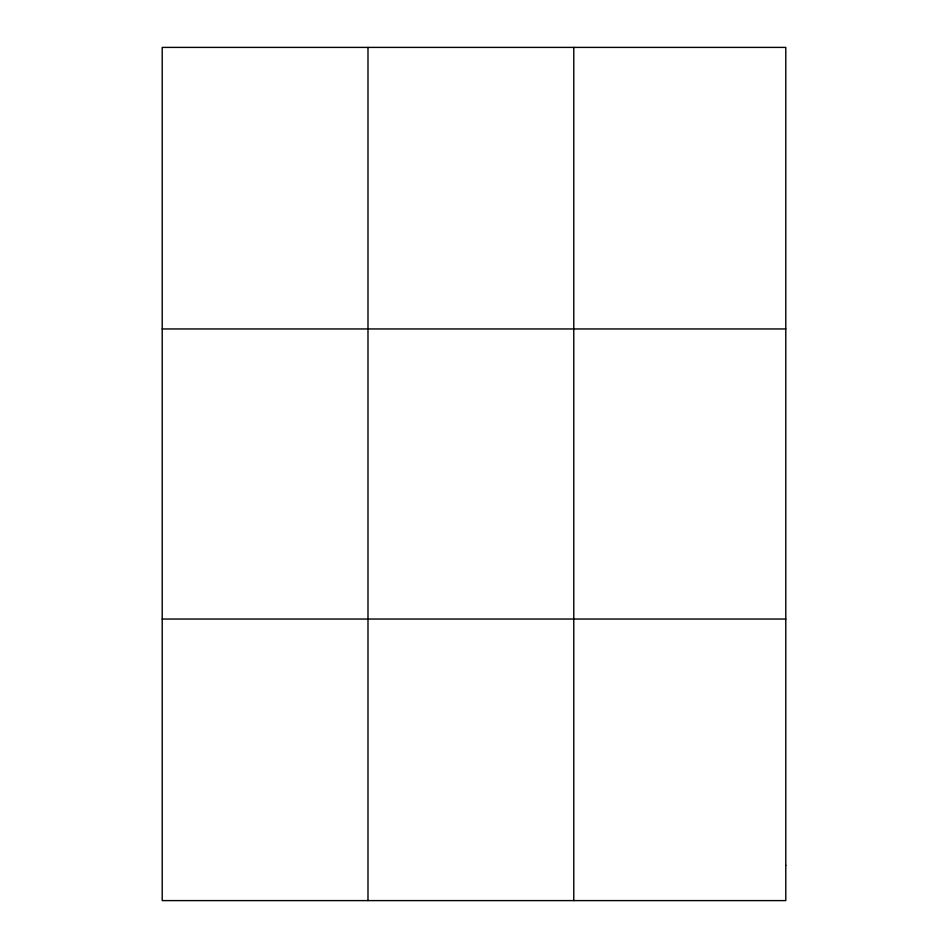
<?xml version="1.0" encoding="UTF-8"?>
<svg xmlns="http://www.w3.org/2000/svg" width="948" height="948" viewBox="0 0 948 948"><rect width="100%" height="100%" fill="white"/><g stroke="black" fill="none" stroke-linecap="round" stroke-linejoin="round"><path stroke-width="1.42" d="M367.99 47.4L367.99 900.6M573.777 47.4L573.777 900.6M162.215 328.956L785.785 328.956M162.215 619.044L785.785 619.044M785.785 865.405L785.785 900.6L162.215 900.6L162.215 47.4L785.785 47.4L785.785 865.405"/></g></svg>
